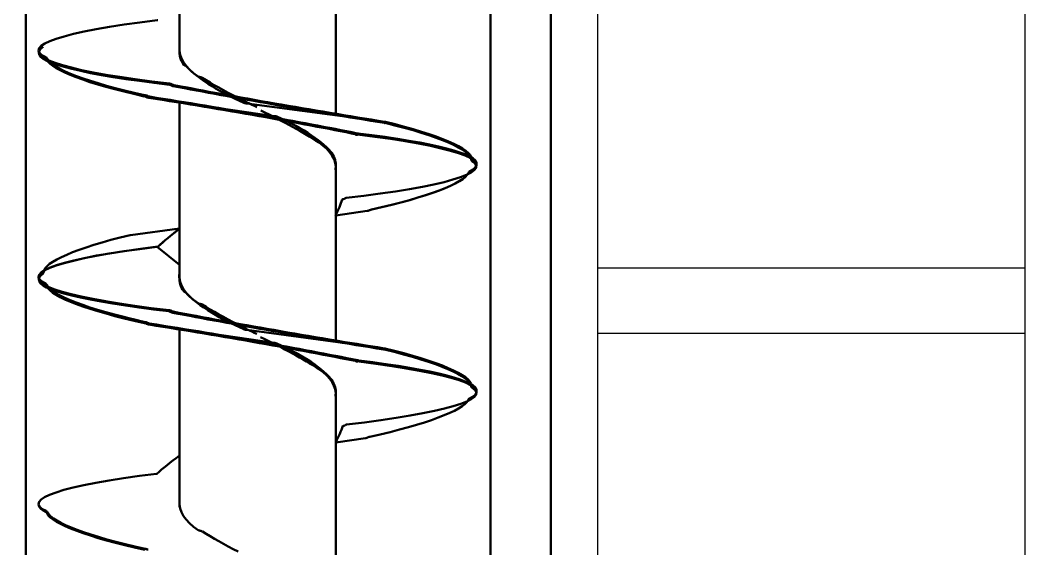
# Model space of a CAD drawing. Extents: x -3873 to 164127, y 7129 to 96529.
# Drawn here: x 60000 to 61082, y 69564 to 70133 of the extents above; entities that cross this region are included whole.
import ezdxf

# ---------------------------------------------------------------- set-up
doc = ezdxf.new("R2010")
doc.units = 0
doc.layers.add('LAYOUT', color=90, linetype='CONTINUOUS')
doc.layers.add('TEXT', color=3, linetype='CONTINUOUS')
doc.layers.add('LAYOUT Kromeka', color=1, linetype='CONTINUOUS', lineweight=5)
doc.layers.add('Visible (ISO)', color=7, linetype='CONTINUOUS', lineweight=50)

# ---------------------------------------------------------------- blocks, each defined once
blk = doc.blocks.new('*E244')
at = {"layer": 'Visible (ISO)', "color": 0}
for centre, major_axis, ratio, start_param, end_param in [((99, 240.5), (274.2, -291.2), 0.219922, 1.767895, 1.767897), ((587.9, 240.6), (274.5, -291), 0.2166, 1.764193, 1.764195), ((1075.4, 240.6), (274.4, -291.1), 0.218, 1.765751, 1.765753), ((1562.9, 240.5), (274.3, -291.2), 0.219399, 1.767311, 1.767313), ((1538, 84.2), (243.8, -317.2), 0.444546, 2.06282, 2.062822), ((2025.5, 84.1), (243.5, -317.4), 0.445686, 2.064672, 2.064674), ((1292.5, 388.7), (243.9, 317.1), 0.443994, 4.221282, 4.221284), ((1294.3, 387.3), (243.9, 317.1), 0.443975, 4.221288, 4.22129), ((1780, 388.7), (243.7, 317.3), 0.445135, 4.219432, 4.219434), ((1781.8, 387.3), (243.6, 317.3), 0.445116, 4.219437, 4.219439), ((341.6, 232.6), (274.4, 291.2), 0.218285, 4.517139, 4.517141), ((343.4, 230.9), (274.3, 291.1), 0.218262, 4.51714, 4.517142), ((829.9, 232.6), (274.5, 291.1), 0.217323, 4.51821, 4.518212), ((831.6, 230.9), (274.4, 291.1), 0.2173, 4.518211, 4.518213), ((1317.4, 232.6), (274.4, 291.2), 0.218723, 4.516651, 4.516653), ((1319.2, 230.9), (274.3, 291.1), 0.218699, 4.516652, 4.516654)]:
    blk.add_ellipse(centre, major_axis=major_axis, ratio=ratio, start_param=start_param, end_param=end_param, dxfattribs=at)
blk = doc.blocks.new('CD30-500-3500 Giblet chiller')
at = {"layer": 'Visible (ISO)', "color": 0}
for p, q in [((105263.8, 16066.4), (108431.5, 16066.4)), ((105878.4, 16001.4), (108352.3, 16001.4)), ((106037.3, 15981), (106038.1, 15980.8)), ((106038.1, 15981.3), (106038.7, 15981.1)), ((106038.1, 15981.3), (106039, 15981)), ((106038.1, 15980.8), (106038.5, 15980.7)), ((106038.6, 15981.2), (106038.2, 15981.3)), ((106039.1, 15981.1), (106038.6, 15981.2)), ((106039.2, 15981.7), (106038.7, 15981.6)), ((106038.7, 15981.1), (106039, 15981)), ((106040, 15981.8), (106039.2, 15981.7)), ((106044, 15986.3), (106042.8, 15986.5)), ((106044.9, 15986.2), (106043.7, 15986.1)), ((106281.1, 15980.9), (106281.8, 15980.7)), ((106281.9, 15981.2), (106282.4, 15981)), ((106281.9, 15981.2), (106282.8, 15980.9)), ((106282.4, 15981.1), (106282, 15981.2)), ((106282.9, 15980.9), (106282.4, 15981.1)), ((106282.4, 15981), (106282.8, 15980.9)), ((106282.9, 15981.5), (106282.5, 15981.5)), ((106283.7, 15981.7), (106282.9, 15981.5)), ((106288.3, 15986.3), (106287.1, 15986.5)), ((106288.8, 15986.2), (106287.6, 15986.1)), ((106281.8, 15980.7), (106282.3, 15980.5)), ((105997.4, 15888), (105977.6, 15739.3)), ((105997.4, 15888.3), (105997.3, 15888.4)), ((105997.4, 15888.2), (105997.3, 15888.4)), ((105997.3, 15887.6), (105998.1, 15887.3)), ((105997.6, 15889.2), (105998.5, 15888.3)), ((105998.1, 15887.3), (105998.5, 15887.1)), ((105998.6, 15888), (105998.5, 15888.1)), ((105998.6, 15888.2), (105998.7, 15888.1)), ((105998.6, 15888), (105998.6, 15888)), ((105998.8, 15887.2), (105998.8, 15887.2)), ((106241.1, 15887.3), (106221.3, 15739.1)), ((106241.2, 15887.6), (106241.1, 15887.6)), ((106241.1, 15887.5), (106241.1, 15887.6)), ((106241.1, 15886.9), (106241.8, 15886.6)), ((106241.4, 15888.5), (106242.3, 15887.5)), ((106241.8, 15886.6), (106242.3, 15886.4)), ((106242.3, 15887.5), (106242.5, 15887.4)), ((106242.3, 15887.3), (106242.3, 15887.3)), ((106242.3, 15887.3), (106242.3, 15887.3)), ((106242.6, 15886.4), (106242.5, 15886.5)), ((106098.2, 15834.8), (106093.2, 15868.8)), ((106098.2, 15834.8), (106093.3, 15868.6)), ((106342.4, 15834.8), (106337.7, 15867)), ((106009.8, 15858.5), (106009.8, 15858.5)), ((106009.8, 15858.4), (106009.8, 15858.5)), ((106009.8, 15858.1), (106010.5, 15857.8)), ((106010.1, 15859.4), (106011, 15858.6)), ((106010.5, 15857.8), (106011, 15857.6)), ((106011, 15858.4), (106010.9, 15858.4)), ((106011, 15858.5), (106011.2, 15858.4)), ((106011, 15858.3), (106011, 15858.4)), ((106011.2, 15856.2), (106011.2, 15856.4)), ((106253.8, 15858.3), (106254.6, 15858)), ((106254.1, 15859.5), (106255.2, 15858.6)), ((106255.4, 15859.6), (106254.2, 15859.7)), ((106254.2, 15859.4), (106254.2, 15859.7)), ((106254.6, 15858), (106255.1, 15857.8)), ((105797.4, 15834.8), (105990.3, 15834.8)), ((105990.3, 15834.8), (105899.1, 15834.8)), ((106031.2, 15831), (106031.2, 15830.6)), ((106041.3, 15834.8), (106234.2, 15834.8)), ((106234.1, 15834.8), (106044, 15834.8)), ((106046.7, 15834.8), (106234.4, 15834.8)), ((106275.7, 15831.3), (106275.7, 15830.7)), ((106285.5, 15834.8), (106478.4, 15834.8)), ((105991.1, 15768.1), (105971.4, 15633.4)), ((106235.2, 15768.2), (106215.5, 15633.6)), ((105732.4, 15666.8), (105922.5, 15666.8)), ((105958, 15657.3), (105957.1, 15658.7)), ((105957.6, 15657.9), (105957.1, 15658.7)), ((105957.7, 15658.4), (105957.3, 15659)), ((105958, 15657.3), (105957.6, 15657.9)), ((105958.2, 15657.7), (105957.7, 15658.4)), ((105958.2, 15660.4), (105957.8, 15660.5)), ((105959, 15660), (105958.2, 15660.4)), ((106169, 15666.8), (105976.3, 15666.8)), ((105976.3, 15666.8), (106168.3, 15666.8)), ((106046.7, 15666.8), (106166.5, 15666.8)), ((106119.2, 15613.9), (106112.2, 15666.8)), ((106151.4, 15666.8), (106132, 15642.6)), ((106201.7, 15656.7), (106200.8, 15658.1)), ((106201.3, 15657.3), (106200.8, 15658.1)), ((106201.4, 15657.8), (106201.1, 15658.4)), ((106201.7, 15656.7), (106201.3, 15657.3)), ((106201.9, 15657), (106201.4, 15657.8)), ((106202, 15659.7), (106201.5, 15659.9)), ((106202.8, 15659.4), (106202, 15659.7)), ((106411.6, 15666.8), (106218.8, 15666.8)), ((106220.3, 15666.8), (106410.6, 15666.8)), ((105957, 15656), (105956.2, 15656.1)), ((105957.5, 15655.9), (105957, 15656)), ((106200.8, 15655.3), (106200, 15655.4)), ((106201.2, 15655.3), (106200.8, 15655.3)), ((105888, 15643.3), (105887.9, 15642.7)), ((106131.7, 15643.9), (106131.7, 15643.3)), ((106131.9, 15642.7), (106132, 15642.8)), ((106376.2, 15642.7), (106376.1, 15642.1)), ((105969.5, 15628.8), (105968.7, 15629)), ((105970.4, 15630.5), (105969.5, 15632.2)), ((105970, 15631.2), (105969.5, 15632.2)), ((105969.9, 15628.7), (105969.5, 15628.8)), ((105970.1, 15631.8), (105969.7, 15632.6)), ((105970.4, 15630.5), (105970, 15631.2)), ((105970.6, 15630.9), (105970.1, 15631.8)), ((105970.7, 15634.2), (105970.2, 15634.4)), ((105971.5, 15633.9), (105970.7, 15634.2)), ((106213.6, 15629.1), (106212.8, 15629.3)), ((106214.5, 15630.7), (106213.6, 15632.4)), ((106214.1, 15631.5), (106213.6, 15632.4)), ((106214, 15628.9), (106213.6, 15629.1)), ((106214.2, 15632.1), (106213.8, 15632.8)), ((106214.5, 15630.7), (106214.1, 15631.5)), ((106214.7, 15631.1), (106214.2, 15632.1)), ((106214.7, 15634.5), (106214.3, 15634.6)), ((106215.5, 15634.1), (106214.7, 15634.5)), ((106457.7, 15629.6), (106456.9, 15629.8)), ((106119.3, 15613.8), (106119.2, 15613.6)), ((105927.9, 15523.1), (105928.7, 15523.2)), ((105928.7, 15523.9), (105929.2, 15523.7)), ((105928.7, 15523.9), (105929.6, 15523.6)), ((105928.7, 15523.2), (105929.1, 15523.2)), ((105929.2, 15523.8), (105928.8, 15524)), ((105929.7, 15523.6), (105929.2, 15523.8)), ((105929.2, 15523.7), (105929.6, 15523.6)), ((105929.7, 15524.3), (105929.3, 15524.4)), ((105930.5, 15524.1), (105929.7, 15524.3)), ((106171.6, 15522.9), (106172.4, 15523)), ((106171.9, 15523.1), (106172.7, 15523.2)), ((106172.4, 15523.8), (106173.3, 15523.4)), ((106172.4, 15523), (106172.8, 15523.1)), ((106172.5, 15523.8), (106173, 15523.5)), ((106173, 15523.6), (106172.6, 15523.8)), ((106172.7, 15523.2), (106173.2, 15523.3)), ((106172.8, 15524), (106173.3, 15523.8)), ((106172.8, 15524), (106173.7, 15523.6)), ((106173.3, 15523.9), (106172.9, 15524)), ((106173.5, 15523.4), (106173, 15523.6)), ((106173, 15523.5), (106173.3, 15523.4)), ((106173.5, 15524.1), (106173.1, 15524.2)), ((106173.8, 15523.6), (106173.3, 15523.9)), ((106173.3, 15523.8), (106173.7, 15523.6)), ((106173.8, 15524.3), (106173.4, 15524.5)), ((106174.3, 15523.9), (106173.5, 15524.1)), ((106174.6, 15524.1), (106173.8, 15524.3)), ((106416.1, 15523.2), (106416.8, 15523.3)), ((106416.8, 15523.3), (106417.3, 15523.4)), ((106416.9, 15524.1), (106417.4, 15523.9)), ((106416.9, 15524.1), (106417.8, 15523.7)), ((106417.4, 15524), (106417, 15524.1)), ((106417.9, 15523.8), (106417.4, 15524)), ((106417.4, 15523.9), (106417.8, 15523.7)), ((106417.9, 15524.5), (106417.5, 15524.6)), ((106418.7, 15524.2), (106417.9, 15524.5)), ((105922.1, 15515.2), (105920.9, 15515.1)), ((106166, 15515.2), (106164.7, 15515.1)), ((106166.2, 15515.2), (106164.9, 15515.1)), ((106166.9, 15515.3), (106165.6, 15515.5)), ((106410.2, 15515.2), (106409, 15515.1)), ((105263.8, 15501.4), (107233.8, 15501.4))]:
    blk.add_line(p, q, dxfattribs=at)
for centre, major_axis, ratio, start_param, end_param in [((106030.8, 15587.2), (12.9, 399.1), 0.096956, -0.196488, 0.827081), ((106059.7, 15587.3), (-14.4, 398.9), 0.094892, -0.868832, 0.146901), ((106275.2, 15587.2), (12.7, 399.2), 0.097084, -0.200634, 0.822936), ((106303.5, 15587.3), (-14.3, 399), 0.094964, -0.866757, 0.148975), ((106009, 15786.7), (28.9, 194.2), 0.156124, 0.019911, 1.043481), ((106010.2, 15786.4), (28.9, 194.2), 0.156124, 0.019911, 1.043481), ((106029.5, 15587.4), (12.9, 399.1), 0.096956, -0.009721, 0.827081), ((106042.9, 15588), (18, 397.5), 0.351131, 0.161683, 0.16247), ((106058.5, 15587.2), (-14.4, 398.9), 0.094892, 0.010589, 0.146901), ((106043.8, 15587.7), (18, 397.5), 0.351131, 0.161683, 0.16247), ((106252.9, 15786.4), (28.9, 194.4), 0.155861, 0.023148, 1.046718), ((106274, 15587.3), (12.7, 399.2), 0.097084, -0.009615, 0.822936), ((106286.7, 15588), (18.3, 397.4), 0.351112, 0.163401, 0.164188), ((106302.3, 15587.1), (-14.3, 399), 0.094964, 0.01054, 0.148975), ((106287.6, 15587.8), (18.3, 397.4), 0.351112, 0.163401, 0.164188), ((106056.3, 15585), (-23.9, 395.6), 0.350553, -0.137357, -0.136571), ((106078.2, 15781.7), (-28.6, 196.3), 0.150145, -1.107718, -0.091985), ((106078.2, 15781.8), (-28.6, 196.3), 0.150264, -1.106561, -0.090829), ((106254.1, 15786.1), (28.9, 194.4), 0.155861, 0.023148, 1.046718), ((106300.7, 15585), (-24.4, 395.5), 0.350497, -0.140826, -0.14004), ((106322.5, 15781.1), (-28.7, 196.7), 0.149505, -1.113877, -0.098144), ((105977.7, 15809.7), (40, 236.5), 0.028076, 4.034553, 5.053062), ((105978.9, 15809.2), (40, 236.5), 0.028076, 4.034553, 5.053062), ((106221.5, 15809.5), (40, 236.4), 0.028443, 4.032327, 5.050836), ((106222.7, 15809), (40, 236.4), 0.028443, 4.032327, 5.050836), ((106097.1, 15737.5), (-131.8, 296.6), 0.167019, -1.178135, -1.176597), ((106097.2, 15737.5), (-131.8, 296.5), 0.166658, -1.179021, -1.177482), ((106090.3, 15867.3), (0.08, 5.67), 0.533401, -0.875577, -0.763604), ((106090.4, 15867), (0.08, 5.67), 0.533245, -0.875647, -0.763675), ((106341.6, 15737.6), (-132.1, 296.2), 0.164727, -1.183753, -1.182214), ((106334.8, 15865.4), (0.08, 5.68), 0.53242, -0.876022, -0.764049), ((105989.7, 15700), (39.6, 235.5), 0.036183, 0.84092, 1.859429), ((105990.9, 15699.6), (39.6, 235.5), 0.036183, 0.84092, 1.859429), ((106233.8, 15700.1), (39.6, 235.4), 0.036298, 0.840221, 1.85873), ((106235, 15699.6), (39.6, 235.4), 0.036298, 0.840221, 1.85873), ((106084.7, 15584.5), (-101.6, 333.8), 0.29207, -0.772702, -0.771164), ((106077.9, 15840.9), (0.25, 4.53), 0.66547, -0.820709, -0.708737), ((106106.1, 15817.2), (-42, 24.9), 0.239951, -1.243634, -0.795186), ((106328.5, 15584.5), (-101.4, 334.1), 0.292533, -0.770475, -0.768936), ((106321.7, 15841.5), (0.25, 4.52), 0.666682, -0.820123, -0.70815), ((106349.8, 15816.8), (-42, 26.5), 0.236453, -1.23953, -0.78902), ((106011.5, 15701.3), (38.6, 135.8), 0.301806, 0.380987, 1.114386), ((106039.9, 15750.8), (8.6, 84), 0.485184, -0.010296, 0.715753), ((106000.2, 15750.8), (24.4, 83.5), 0.437114, -0.19556, -0.188688), ((106052.3, 15750.8), (-11.2, 84), 0.477861, -0.123463, 0.258827), ((106050.6, 15750.8), (-11.2, 84), 0.477861, -0.123463, -0.085327), ((106038.1, 15750.8), (8.6, 84), 0.485184, -0.010296, 0.028044), ((106255.6, 15701.2), (38.6, 135.8), 0.301932, 0.380301, 1.1137), ((106283.6, 15750.8), (8.7, 84), 0.484921, -0.009688, 0.718496), ((106244.6, 15750.8), (24.6, 83.5), 0.43577, -0.190882, -0.180228), ((106296.8, 15750.8), (-11.4, 84), 0.477181, -0.12458, 0.253529), ((106295, 15750.8), (-11.4, 84), 0.477181, -0.12458, -0.086462), ((106281.9, 15750.8), (8.7, 84), 0.484921, -0.009688, 0.028645), ((105999.1, 15724.7), (51.6, 120.2), 0.187822, 0.783769, 1.405084), ((106242.9, 15724.8), (51.6, 120.1), 0.186918, 0.78613, 1.405938), ((105992.9, 15752.3), (15.9, 156.8), 0.021387, 1.467245, 1.467838), ((105989.5, 15720.5), (15.9, 156.8), 0.021387, 1.257271, 1.259716), ((106233.6, 15720.5), (15.9, 156.8), 0.021454, 1.25661, 1.259056), ((106236.9, 15752.2), (15.9, 156.8), 0.021454, 1.466588, 1.46718), ((105969.7, 15775.8), (52.8, 118.6), 0.166176, 4.388076, 4.566487), ((106213.8, 15775.7), (52.8, 118.6), 0.165874, 4.388816, 4.566767), ((105957.3, 15799.8), (40.7, 133.5), 0.291838, 3.981689, 4.304727), ((105975.8, 15748), (16, 156.8), 0.016673, 4.653239, 4.655685), ((105979.2, 15780.1), (16, 156.8), 0.016673, 4.445118, 4.445711), ((106201, 15800), (40.6, 133.6), 0.292302, 3.979461, 4.302498), ((106219.6, 15748.2), (16, 156.8), 0.016888, 4.651128, 4.653573), ((106222.9, 15780.2), (16, 156.8), 0.016888, 4.443006, 4.443599), ((105969, 15750.8), (40.4, 84), 0.125537, 3.985563, 4.519416), ((106213, 15750.8), (40.4, 84), 0.125278, 3.986101, 4.519953), ((106457.2, 15750.8), (40.4, 84), 0.124708, 3.987282, 4.521135), ((105956.5, 15750.8), (35.1, 83.6), 0.269082, 3.671343, 4.205196), ((106200.3, 15750.8), (35.1, 83.6), 0.269882, 3.669451, 4.203304), ((105928.7, 15750.8), (11.3, 84), 0.477692, 3.145902, 3.909844), ((105949.1, 15750.8), (5.9, 84.1), 0.07638, 3.878884, 3.883592), ((106172.5, 15750.8), (11.2, 84.3), 0.478029, 3.096219, 3.904231), ((106172.8, 15750.8), (11.3, 84), 0.477586, 3.146077, 3.910672), ((106193.1, 15750.8), (5.9, 84.1), 0.076335, 3.879538, 3.884246), ((106416.9, 15750.8), (11.4, 84), 0.477352, 3.14646, 3.912492), ((106437.2, 15750.8), (5.9, 84.1), 0.076234, 3.880976, 3.885684), ((105916.2, 15750.8), (-8.5, 84), 0.485313, 3.032759, 3.430188), ((105936.6, 15750.8), (3.2, 84.1), 0.09634, 3.510663, 3.51537), ((106160, 15750.8), (-8.6, 84), 0.485053, 3.032151, 3.427488), ((106180.4, 15750.8), (3.1, 84.1), 0.096419, 3.508555, 3.513263), ((105930.5, 15750.8), (11.3, 84), 0.477692, 3.145902, 3.184034), ((105962, 15918.4), (101.7, 333.7), 0.291838, 3.913871, 3.915409), ((105962.8, 15917.1), (101.7, 333.7), 0.291838, 3.913871, 3.915409), ((105956, 15661), (-0.25, 4.54), 0.664867, 3.85062, 3.962593), ((106107.6, 15692.9), (-40.8, 59.9), 0.159202, 1.911315, 2.410791), ((106107.7, 15693), (-40.7, 60.3), 0.158561, 1.911168, 2.411415), ((106174.2, 15750.8), (11.2, 84.3), 0.478029, 3.096219, 3.183572), ((106174.5, 15750.8), (11.3, 84), 0.477586, 3.146077, 3.184205), ((106161.8, 15750.8), (-8.6, 84), 0.485053, 3.032151, 3.070487), ((106205.7, 15918.5), (101.5, 333.9), 0.292302, 3.911642, 3.913181), ((106206.6, 15917.1), (101.5, 333.9), 0.292302, 3.911642, 3.913181), ((106199.8, 15660.4), (-0.25, 4.53), 0.666075, 3.850037, 3.96201), ((106352.2, 15693.6), (-40.7, 62.8), 0.1553, 1.910314, 2.414679), ((106418.6, 15750.8), (11.4, 84), 0.477352, 3.14646, 3.184582), ((105936.6, 15914.4), (14.4, 398.9), 0.094856, 2.995729, 4.011461), ((105937.8, 15914.2), (14.4, 398.9), 0.094856, 3.130979, 4.011461), ((106180.4, 15914.4), (14.3, 398.9), 0.094928, 2.993655, 4.009387), ((106181.6, 15914.2), (14.3, 398.9), 0.094928, 3.131028, 4.009387), ((105907.7, 15914.2), (-12.9, 399.2), 0.096989, 2.315548, 3.339117), ((106151.4, 15914.2), (-12.9, 399.1), 0.096924, 2.313475, 3.337044), ((106151.7, 15914.2), (-12.8, 399.2), 0.097009, 2.316196, 3.339766), ((106395.8, 15914.2), (-12.8, 399.2), 0.097053, 2.317621, 3.34119), ((105955.1, 15720.4), (28.6, 196.4), 0.149986, 3.235121, 4.250853), ((105956.3, 15720), (28.6, 196.4), 0.149986, 3.235121, 4.250853), ((105974.4, 15765.7), (131.9, 296.4), 0.166176, 4.320258, 4.321797), ((105975.3, 15764), (131.9, 296.4), 0.166176, 4.320258, 4.321797), ((105968.5, 15635), (-0.08, 5.68), 0.533038, 3.905361, 4.017334), ((106198.9, 15720.1), (28.6, 196.2), 0.150303, 3.232033, 4.247766), ((106199.1, 15720.5), (28.6, 196.5), 0.149886, 3.236085, 4.251817), ((106200.1, 15719.7), (28.6, 196.2), 0.150303, 3.232033, 4.247766), ((106200.3, 15720.1), (28.6, 196.5), 0.149886, 3.236085, 4.251817), ((106218.5, 15765.7), (131.9, 296.4), 0.165874, 4.320998, 4.322537), ((106219.4, 15764), (131.9, 296.4), 0.165874, 4.320998, 4.322537), ((106212.6, 15635.2), (-0.08, 5.68), 0.532908, 3.90542, 4.017393), ((106443.2, 15720.7), (28.7, 196.6), 0.149666, 3.2382, 4.253933), ((106444.4, 15720.3), (28.7, 196.6), 0.149666, 3.2382, 4.253933), ((106130.9, 15715), (-28.9, 194.3), 0.155993, 2.096492, 3.120062), ((105908.9, 15914.4), (-12.9, 399.2), 0.096989, 3.151287, 3.339117), ((105933.5, 15916.9), (24, 395.6), 0.350539, 3.27903, 3.279817), ((105934.4, 15916.6), (24, 395.6), 0.350539, 3.27903, 3.279817), ((106164.8, 15913.5), (-18.1, 397.5), 0.351122, 2.978264, 2.97905), ((106152.6, 15914.4), (-12.9, 399.1), 0.096924, 3.151341, 3.337044), ((106153, 15914.4), (-12.8, 399.2), 0.097009, 3.151271, 3.339766), ((106177.2, 15916.9), (23.8, 395.7), 0.350567, 3.277297, 3.278083), ((106177.6, 15916.9), (24.1, 395.6), 0.35053, 3.279573, 3.280359), ((106178.1, 15916.6), (23.8, 395.7), 0.350567, 3.277297, 3.278083), ((106178.5, 15916.6), (24.1, 395.6), 0.35053, 3.279573, 3.280359), ((106397.1, 15914.4), (-12.8, 399.2), 0.097053, 3.151234, 3.34119), ((106421.7, 15917), (24.3, 395.5), 0.350511, 3.280765, 3.281551), ((106422.6, 15916.6), (24.3, 395.5), 0.350511, 3.280765, 3.281551)]:
    blk.add_ellipse(centre, major_axis=major_axis, ratio=ratio, start_param=start_param, end_param=end_param, dxfattribs=at)
for points, knots in [([(106038.1, 15981.3), (106037.9, 15981.3), (106037.7, 15981.2), (106037.4, 15981.1), (106037.3, 15981.1), (106037.3, 15981)], [0, 0, 0, 0, 0.5, 0.5, 1, 1, 1, 1]), ([(106040, 15981.8), (106039.9, 15981.7), (106039.8, 15981.5), (106039.7, 15981.4), (106039.5, 15981.3), (106039.3, 15981.2), (106039.1, 15981.1)], [0, 0, 0, 0, 0.5, 0.5, 0.5, 1, 1, 1, 1]), ([(106281.9, 15981.2), (106281.7, 15981.1), (106281.5, 15981.1), (106281.2, 15981), (106281.1, 15980.9), (106281.1, 15980.9)], [0, 0, 0, 0, 0.5, 0.5, 1, 1, 1, 1]), ([(106283.7, 15981.7), (106283.7, 15981.5), (106283.6, 15981.4), (106283.4, 15981.3), (106283.3, 15981.2), (106283.1, 15981.1), (106282.9, 15980.9)], [0, 0, 0, 0, 0.5, 0.5, 0.5, 1, 1, 1, 1]), ([(106052.4, 15977.6), (106052.4, 15977.7), (106052.3, 15977.8), (106052.1, 15977.9), (106052, 15977.9), (106051.8, 15978), (106051.6, 15978)], [0, 0, 0, 0, 0.5, 0.5, 0.5, 1, 1, 1, 1]), ([(106296.8, 15977.2), (106296.8, 15977.3), (106296.7, 15977.4), (106296.5, 15977.5), (106296.4, 15977.6), (106296.2, 15977.7), (106296, 15977.7)], [0, 0, 0, 0, 0.5, 0.5, 0.5, 1, 1, 1, 1]), ([(105998.8, 15887.2), (105998.8, 15887.4), (105998.8, 15887.5), (105998.7, 15887.8), (105998.7, 15888), (105998.7, 15888.1)], [-0.3710489, -0.3710489, -0.3710489, -0.3710489, -0.1855245, -0.1855245, 0, 0, 0, 0]), ([(106242.6, 15886.4), (106242.5, 15886.6), (106242.5, 15886.8), (106242.5, 15887.1), (106242.5, 15887.2), (106242.5, 15887.4)], [-0.3710489, -0.3710489, -0.3710489, -0.3710489, -0.1855245, -0.1855245, 0, 0, 0, 0]), ([(106093.2, 15868.8), (106093.2, 15869.2), (106093.1, 15869.6), (106093, 15869.9), (106092.9, 15870.3), (106092.8, 15870.6), (106092.7, 15870.9)], [0.1519179, 0.1519179, 0.1519179, 0.1519179, 0.5000028, 0.5000028, 0.5000028, 0.8159434, 0.8159434, 0.8159434, 0.8159434]), ([(106093.3, 15868.6), (106093.2, 15868.9), (106093.1, 15869.3), (106093, 15869.7), (106093, 15870), (106092.9, 15870.3), (106092.7, 15870.6)], [0.1527254, 0.1527254, 0.1527254, 0.1527254, 0.5000028, 0.5000028, 0.5000028, 0.8159434, 0.8159434, 0.8159434, 0.8159434]), ([(106337.7, 15867), (106337.6, 15867.4), (106337.6, 15867.8), (106337.5, 15868.1), (106337.4, 15868.4), (106337.3, 15868.8), (106337.2, 15869)], [0.1570808, 0.1570808, 0.1570808, 0.1570808, 0.5000028, 0.5000028, 0.5000028, 0.8159434, 0.8159434, 0.8159434, 0.8159434]), ([(106011.2, 15856.2), (106011.2, 15856.6), (106011.2, 15857), (106011.2, 15857.7), (106011.2, 15858.1), (106011.2, 15858.4)], [-0.3710489, -0.3710489, -0.3710489, -0.3710489, -0.1855245, -0.1855245, 0, 0, 0, 0]), ([(106255.3, 15856.4), (106255.3, 15856.8), (106255.3, 15857.2), (106255.3, 15857.9), (106255.2, 15858.2), (106255.2, 15858.6)], [-0.3710489, -0.3710489, -0.3710489, -0.3710489, -0.1855245, -0.1855245, 0, 0, 0, 0]), ([(106080.9, 15841.8), (106080.8, 15842.3), (106080.7, 15842.7), (106080.6, 15843.1), (106080.5, 15843.4), (106080.4, 15843.6), (106080.3, 15843.9)], [0, 0, 0, 0, 0.5000028, 0.5000028, 0.5000028, 0.8159434, 0.8159434, 0.8159434, 0.8159434]), ([(106324.7, 15842.5), (106324.6, 15842.9), (106324.5, 15843.4), (106324.4, 15843.8), (106324.3, 15844), (106324.2, 15844.3), (106324, 15844.5)], [0, 0, 0, 0, 0.5000028, 0.5000028, 0.5000028, 0.8159434, 0.8159434, 0.8159434, 0.8159434]), ([(105977.1, 15736.4), (105977.1, 15736.6), (105977.2, 15736.9), (105977.3, 15737.1), (105977.4, 15737.6), (105977.4, 15738), (105977.5, 15738.4)], [0.1840543, 0.1840543, 0.1840543, 0.1840543, 0.5, 0.5, 0.5, 1, 1, 1, 1]), ([(106220.8, 15736.2), (106220.9, 15736.5), (106221, 15736.7), (106221, 15737), (106221.1, 15737.4), (106221.2, 15737.8), (106221.2, 15738.2)], [0.1840543, 0.1840543, 0.1840543, 0.1840543, 0.5, 0.5, 0.5, 1, 1, 1, 1]), ([(105950, 15691.2), (105949.8, 15690.7), (105949.5, 15690.2), (105949.2, 15689.2), (105949.1, 15688.8), (105949.1, 15688.4)], [2.5682503, 2.5682503, 2.5682503, 2.5682503, 2.8214025, 2.8214025, 2.9900626, 2.9900626, 2.9900626, 2.9900626]), ([(106194.1, 15691.2), (106193.8, 15690.8), (106193.6, 15690.2), (106193.3, 15689.3), (106193.2, 15688.9), (106193.2, 15688.5)], [2.5682503, 2.5682503, 2.5682503, 2.5682503, 2.8214025, 2.8214025, 2.9900626, 2.9900626, 2.9900626, 2.9900626]), ([(106438.2, 15691.3), (106437.9, 15690.8), (106437.7, 15690.3), (106437.4, 15689.4), (106437.3, 15689), (106437.3, 15688.6)], [2.5682503, 2.5682503, 2.5682503, 2.5682503, 2.8214025, 2.8214025, 2.9900626, 2.9900626, 2.9900626, 2.9900626]), ([(105949, 15688.2), (105949, 15688), (105949, 15687.8), (105948.8, 15687.2), (105948.6, 15686.9), (105948.5, 15686.6)], [0.664323, 0.664323, 0.664323, 0.664323, 0.7562049, 0.7562049, 0.9125602, 0.9125602, 0.9125602, 0.9125602]), ([(106193.1, 15688.2), (106193.1, 15688), (106193, 15687.8), (106192.9, 15687.3), (106192.7, 15686.9), (106192.5, 15686.7)], [0.664323, 0.664323, 0.664323, 0.664323, 0.7562049, 0.7562049, 0.9125602, 0.9125602, 0.9125602, 0.9125602]), ([(106437.2, 15688.3), (106437.2, 15688.1), (106437.1, 15687.9), (106437, 15687.3), (106436.8, 15687), (106436.7, 15686.8)], [0.664323, 0.664323, 0.664323, 0.664323, 0.7562049, 0.7562049, 0.9125602, 0.9125602, 0.9125602, 0.9125602]), ([(105936.6, 15672.2), (105936.6, 15672.1), (105936.5, 15672), (105936.3, 15671.7), (105936.2, 15671.5), (105936, 15671.4)], [0.664323, 0.664323, 0.664323, 0.664323, 0.7562049, 0.7562049, 0.9125602, 0.9125602, 0.9125602, 0.9125602]), ([(105937.6, 15673.8), (105937.3, 15673.6), (105937.1, 15673.3), (105936.8, 15672.8), (105936.7, 15672.5), (105936.6, 15672.3)], [2.5682503, 2.5682503, 2.5682503, 2.5682503, 2.8214025, 2.8214025, 2.9900626, 2.9900626, 2.9900626, 2.9900626]), ([(106180.3, 15672.1), (106180.3, 15672), (106180.3, 15671.9), (106180.1, 15671.6), (106180, 15671.5), (106179.8, 15671.3)], [0.664323, 0.664323, 0.664323, 0.664323, 0.7562049, 0.7562049, 0.9125602, 0.9125602, 0.9125602, 0.9125602]), ([(106181.3, 15673.8), (106181.1, 15673.5), (106180.8, 15673.2), (106180.5, 15672.7), (106180.4, 15672.5), (106180.4, 15672.3)], [2.5682503, 2.5682503, 2.5682503, 2.5682503, 2.8214025, 2.8214025, 2.9900626, 2.9900626, 2.9900626, 2.9900626]), ([(105957.1, 15658.7), (105956.9, 15658.3), (105956.7, 15657.9), (105956.4, 15657), (105956.3, 15656.6), (105956.2, 15656.1)], [0, 0, 0, 0, 0.5, 0.5, 1, 1, 1, 1]), ([(105957.4, 15659.3), (105957.4, 15659.2), (105957.4, 15659.2), (105957.3, 15659.1), (105957.3, 15659.1), (105957.3, 15659)], [-0.04006097, -0.04006097, -0.04006097, -0.04006097, -0.02003048, -0.02003048, 0, 0, 0, 0]), ([(105957.8, 15660.5), (105957.8, 15660.2), (105957.7, 15660), (105957.6, 15659.7), (105957.6, 15659.6), (105957.5, 15659.4), (105957.4, 15659.3)], [0, 0, 0, 0, 0.5, 0.5, 0.5, 0.815947, 0.815947, 0.815947, 0.815947]), ([(105959, 15660), (105959, 15659.6), (105958.9, 15659.1), (105958.7, 15658.7), (105958.6, 15658.5), (105958.5, 15658.2), (105958.4, 15658)], [0, 0, 0, 0, 0.5000028, 0.5000028, 0.5000028, 0.8159434, 0.8159434, 0.8159434, 0.8159434]), ([(106200.8, 15658.1), (106200.6, 15657.7), (106200.4, 15657.3), (106200.2, 15656.4), (106200.1, 15655.9), (106200, 15655.4)], [0, 0, 0, 0, 0.5, 0.5, 1, 1, 1, 1]), ([(106201.2, 15658.6), (106201.2, 15658.6), (106201.1, 15658.5), (106201.1, 15658.5), (106201.1, 15658.4), (106201.1, 15658.4)], [-0.04006097, -0.04006097, -0.04006097, -0.04006097, -0.02003048, -0.02003048, 0, 0, 0, 0]), ([(106201.5, 15659.9), (106201.5, 15659.6), (106201.5, 15659.3), (106201.4, 15659.1), (106201.3, 15658.9), (106201.3, 15658.8), (106201.2, 15658.6)], [0, 0, 0, 0, 0.5, 0.5, 0.5, 0.815947, 0.815947, 0.815947, 0.815947]), ([(106202.8, 15659.4), (106202.7, 15658.9), (106202.6, 15658.5), (106202.5, 15658.1), (106202.4, 15657.9), (106202.3, 15657.6), (106202.2, 15657.4)], [0, 0, 0, 0, 0.5000028, 0.5000028, 0.5000028, 0.8159434, 0.8159434, 0.8159434, 0.8159434]), ([(105969.5, 15632.2), (105969.3, 15631.7), (105969.1, 15631.3), (105968.8, 15630.2), (105968.7, 15629.6), (105968.7, 15629)], [0, 0, 0, 0, 0.5, 0.5, 1, 1, 1, 1]), ([(105969.9, 15632.9), (105969.8, 15632.8), (105969.8, 15632.8), (105969.8, 15632.7), (105969.8, 15632.6), (105969.7, 15632.6)], [-0.04006097, -0.04006097, -0.04006097, -0.04006097, -0.02003048, -0.02003048, 0, 0, 0, 0]), ([(105970.2, 15634.4), (105970.2, 15634.1), (105970.1, 15633.7), (105970.1, 15633.4), (105970, 15633.2), (105969.9, 15633), (105969.9, 15632.9)], [0, 0, 0, 0, 0.5, 0.5, 0.5, 0.815947, 0.815947, 0.815947, 0.815947]), ([(105971.5, 15633.9), (105971.4, 15633.3), (105971.3, 15632.8), (105971.2, 15632.3), (105971.1, 15632), (105971, 15631.7), (105970.8, 15631.4)], [0, 0, 0, 0, 0.5000028, 0.5000028, 0.5000028, 0.8159434, 0.8159434, 0.8159434, 0.8159434]), ([(106213.6, 15632.4), (106213.4, 15632), (106213.2, 15631.5), (106212.9, 15630.4), (106212.8, 15629.9), (106212.8, 15629.3)], [0, 0, 0, 0, 0.5, 0.5, 1, 1, 1, 1]), ([(106213.9, 15633.1), (106213.9, 15633.1), (106213.9, 15633), (106213.9, 15632.9), (106213.8, 15632.9), (106213.8, 15632.8)], [-0.04006097, -0.04006097, -0.04006097, -0.04006097, -0.02003048, -0.02003048, 0, 0, 0, 0]), ([(106214.3, 15634.6), (106214.3, 15634.3), (106214.2, 15634), (106214.1, 15633.7), (106214.1, 15633.5), (106214, 15633.3), (106213.9, 15633.1)], [0, 0, 0, 0, 0.5, 0.5, 0.5, 0.815947, 0.815947, 0.815947, 0.815947]), ([(106215.5, 15634.1), (106215.5, 15633.6), (106215.4, 15633), (106215.2, 15632.5), (106215.2, 15632.2), (106215, 15631.9), (106214.9, 15631.6)], [0, 0, 0, 0, 0.5000028, 0.5000028, 0.5000028, 0.8159434, 0.8159434, 0.8159434, 0.8159434]), ([(106457.7, 15632.9), (106457.5, 15632.5), (106457.3, 15632), (106457, 15631), (106456.9, 15630.4), (106456.9, 15629.8)], [0, 0, 0, 0, 0.5, 0.5, 1, 1, 1, 1]), ([(105928.7, 15523.9), (105928.5, 15523.8), (105928.3, 15523.6), (105928, 15523.4), (105927.9, 15523.2), (105927.9, 15523.1)], [0, 0, 0, 0, 0.5, 0.5, 1, 1, 1, 1]), ([(105930.5, 15524.1), (105930.5, 15524), (105930.4, 15523.9), (105930.2, 15523.8), (105930.1, 15523.7), (105929.9, 15523.6), (105929.7, 15523.6)], [0, 0, 0, 0, 0.5, 0.5, 0.5, 1, 1, 1, 1]), ([(106160, 15520.3), (106159.8, 15520.4), (106159.6, 15520.4), (106159.3, 15520.5), (106159.2, 15520.6), (106159.2, 15520.6)], [0, 0, 0, 0, 0.5, 0.5, 1, 1, 1, 1]), ([(106172.4, 15523.8), (106172.2, 15523.6), (106172, 15523.5), (106171.8, 15523.2), (106171.7, 15523), (106171.6, 15522.9)], [0, 0, 0, 0, 0.5, 0.5, 1, 1, 1, 1]), ([(106172.8, 15524), (106172.5, 15523.8), (106172.4, 15523.7), (106172.1, 15523.4), (106172, 15523.3), (106171.9, 15523.1)], [0, 0, 0, 0, 0.5, 0.5, 1, 1, 1, 1]), ([(106174.3, 15523.9), (106174.2, 15523.8), (106174.1, 15523.7), (106174, 15523.6), (106173.9, 15523.5), (106173.7, 15523.5), (106173.5, 15523.4)], [0, 0, 0, 0, 0.5, 0.5, 0.5, 1, 1, 1, 1]), ([(106174.6, 15524.1), (106174.5, 15524), (106174.5, 15523.9), (106174.3, 15523.8), (106174.2, 15523.8), (106174, 15523.7), (106173.8, 15523.6)], [0, 0, 0, 0, 0.5, 0.5, 0.5, 1, 1, 1, 1]), ([(106416.9, 15524.1), (106416.7, 15524), (106416.5, 15523.8), (106416.2, 15523.5), (106416.1, 15523.4), (106416.1, 15523.2)], [0, 0, 0, 0, 0.5, 0.5, 1, 1, 1, 1]), ([(106418.7, 15524.2), (106418.7, 15524.1), (106418.6, 15524), (106418.4, 15524), (106418.3, 15523.9), (106418.1, 15523.8), (106417.9, 15523.8)], [0, 0, 0, 0, 0.5, 0.5, 0.5, 1, 1, 1, 1])]:
    blk.add_open_spline(points, degree=3, knots=knots, dxfattribs=at)
for points in [[(106038.1, 15981.3), (106038.1, 15981.3), (106038.1, 15981.3), (106038.1, 15981.3)], [(106038.7, 15981.6), (106038.7, 15981.5), (106038.5, 15981.4), (106038.2, 15981.3)], [(106039, 15981), (106038.8, 15980.9), (106038.6, 15980.8), (106038.5, 15980.7)], [(106039, 15981), (106039, 15981), (106039, 15981), (106039, 15981)], [(106281.9, 15981.2), (106281.9, 15981.2), (106281.9, 15981.2), (106281.9, 15981.2)], [(106282.5, 15981.5), (106282.4, 15981.4), (106282.3, 15981.3), (106282, 15981.2)], [(106282.8, 15980.9), (106282.5, 15980.8), (106282.3, 15980.7), (106282.3, 15980.5)], [(106282.8, 15980.9), (106282.8, 15980.9), (106282.8, 15980.9), (106282.8, 15980.9)], [(106051.5, 15978.1), (106051.2, 15978.2), (106051, 15978.3), (106051, 15978.4)], [(106051.5, 15978.1), (106051.5, 15978.1), (106051.5, 15978.1), (106051.5, 15978.1)], [(106295.9, 15977.8), (106295.6, 15977.9), (106295.5, 15978), (106295.4, 15978.1)], [(106295.9, 15977.8), (106295.9, 15977.8), (106295.9, 15977.8), (106295.9, 15977.8)], [(105997.6, 15889.2), (105997.5, 15888.7), (105997.4, 15888.2), (105997.3, 15887.6)], [(105998.7, 15888.1), (105998.6, 15887.8), (105998.6, 15887.5), (105998.5, 15887.1)], [(106241.4, 15888.5), (106241.2, 15888), (106241.1, 15887.5), (106241.1, 15886.9)], [(106242.5, 15887.4), (106242.4, 15887.1), (106242.3, 15886.7), (106242.3, 15886.4)], [(106092.3, 15871.7), (106092, 15872.2), (106091.8, 15872.9), (106091.8, 15873.5)], [(106092.3, 15871.4), (106092, 15871.9), (106091.9, 15872.6), (106091.8, 15873.2)], [(106336.7, 15869.9), (106336.5, 15870.4), (106336.3, 15871), (106336.2, 15871.7)], [(106010.1, 15859.4), (106009.9, 15859), (106009.8, 15858.6), (106009.8, 15858.1)], [(106011.2, 15858.4), (106011.1, 15858.2), (106011, 15857.9), (106011, 15857.6)], [(106254.1, 15859.5), (106254, 15859.2), (106253.9, 15858.7), (106253.8, 15858.3)], [(106255.2, 15858.6), (106255.2, 15858.3), (106255.1, 15858.1), (106255.1, 15857.8)], [(106079.8, 15844.5), (106079.6, 15844.9), (106079.4, 15845.5), (106079.3, 15846)], [(106323.6, 15845.2), (106323.3, 15845.6), (106323.2, 15846.1), (106323.1, 15846.6)], [(105991.1, 15768.1), (105991.1, 15768.3), (105991.1, 15768.5), (105991.1, 15768.7)], [(105991.2, 15769.2), (105991.3, 15770.1), (105991.5, 15770.9), (105991.8, 15771.6)], [(106235.2, 15768.2), (106235.2, 15768.4), (106235.2, 15768.6), (106235.2, 15768.8)], [(106235.3, 15769.2), (106235.4, 15770.1), (106235.6, 15770.9), (106235.9, 15771.6)], [(105976.9, 15736), (105977, 15736.1), (105977, 15736.3), (105977.1, 15736.4)], [(105977.5, 15738.9), (105977.5, 15739), (105977.6, 15739.2), (105977.6, 15739.3)], [(106220.7, 15735.8), (106220.7, 15736), (106220.8, 15736.1), (106220.8, 15736.2)], [(106221.3, 15738.7), (106221.3, 15738.9), (106221.3, 15739), (106221.3, 15739.1)], [(105958, 15657.3), (105957.7, 15656.9), (105957.5, 15656.4), (105957.5, 15655.9)], [(106201.7, 15656.7), (106201.5, 15656.3), (106201.3, 15655.8), (106201.2, 15655.3)], [(105887.9, 15642.9), (105887.9, 15643), (105887.9, 15643.1), (105887.9, 15643.1)], [(106131.9, 15642.7), (106131.8, 15643.1), (106131.7, 15643.5), (106131.6, 15644)], [(106131.7, 15643.5), (106131.7, 15643.6), (106131.7, 15643.7), (106131.6, 15643.7)], [(106132.2, 15644.5), (106132.1, 15643.9), (106132, 15643.3), (106131.9, 15642.7)], [(106376.1, 15642.3), (106376.1, 15642.4), (106376.1, 15642.4), (106376.1, 15642.5)], [(105970.4, 15630.5), (105970.2, 15630), (105970, 15629.4), (105969.9, 15628.7)], [(106214.5, 15630.7), (106214.2, 15630.3), (106214.1, 15629.6), (106214, 15628.9)], [(106119.3, 15613.7), (106119.3, 15613.8), (106119.2, 15613.9), (106119.2, 15613.9)], [(105928.7, 15523.9), (105928.7, 15523.9), (105928.7, 15523.9), (105928.7, 15523.9)], [(105929.3, 15524.4), (105929.2, 15524.2), (105929.1, 15524.1), (105928.8, 15524)], [(105929.6, 15523.6), (105929.3, 15523.5), (105929.2, 15523.3), (105929.1, 15523.2)], [(105929.6, 15523.6), (105929.6, 15523.6), (105929.6, 15523.6), (105929.6, 15523.6)], [(106160, 15520.3), (106160, 15520.3), (106160, 15520.3), (106160, 15520.3)], [(106160.6, 15520), (106160.5, 15520.1), (106160.4, 15520.2), (106160.1, 15520.3)], [(106172.5, 15523.8), (106172.4, 15523.8), (106172.4, 15523.8), (106172.4, 15523.8)], [(106173.1, 15524.2), (106173, 15524.1), (106172.8, 15523.9), (106172.6, 15523.8)], [(106172.8, 15524), (106172.8, 15524), (106172.8, 15524), (106172.8, 15524)], [(106173.3, 15523.4), (106173.1, 15523.3), (106172.9, 15523.2), (106172.8, 15523.1)], [(106173.4, 15524.5), (106173.3, 15524.3), (106173.1, 15524.1), (106172.9, 15524)], [(106173.7, 15523.6), (106173.4, 15523.5), (106173.2, 15523.4), (106173.2, 15523.3)], [(106173.3, 15523.4), (106173.3, 15523.4), (106173.3, 15523.4), (106173.3, 15523.4)], [(106173.7, 15523.6), (106173.7, 15523.6), (106173.7, 15523.6), (106173.7, 15523.6)], [(106416.9, 15524.1), (106416.9, 15524.1), (106416.9, 15524.1), (106416.9, 15524.1)], [(106417.5, 15524.6), (106417.4, 15524.4), (106417.3, 15524.2), (106417, 15524.1)], [(106417.8, 15523.7), (106417.5, 15523.6), (106417.3, 15523.5), (106417.3, 15523.4)], [(106417.8, 15523.7), (106417.8, 15523.7), (106417.8, 15523.7), (106417.8, 15523.7)]]:
    blk.add_open_spline(points, degree=3, dxfattribs=at)
at = {"layer": 'LAYOUT', "color": 4, "linetype": 'Continuous', "ltscale": 25, "xscale": 0.5}
for p in [(105306.3, 15515), (106038.2, 15515)]:
    blk.add_blockref('*E244', p, dxfattribs=at)
blk = doc.blocks.new('chilling_Gibletchiller_platform')
at = {"layer": 'LAYOUT', "color": 0, "linetype": 'Continuous', "ltscale": 50}
for p, q in [((-1705, 560), (1705, 560)), ((1705, 510), (-1705, 510)), ((570, 510), (570, 50)), ((640, 50), (640, 510)), ((1705, 50), (-1705, 50))]:
    blk.add_line(p, q, dxfattribs=at)

msp = doc.modelspace()

# ---------------------------------------------------------------- block references
at = {"layer": 'LAYOUT Kromeka', "rotation": 90}
msp.add_blockref('chilling_Gibletchiller_platform', (61131.6, 69226.5), dxfattribs=at)
at = {"layer": 'TEXT', "color": 1, "linetype": 'Continuous', "rotation": 270}
msp.add_blockref('CD30-500-3500 Giblet chiller', (44505.1, 176021.4), dxfattribs=at)

doc.saveas('drawing.dxf')
